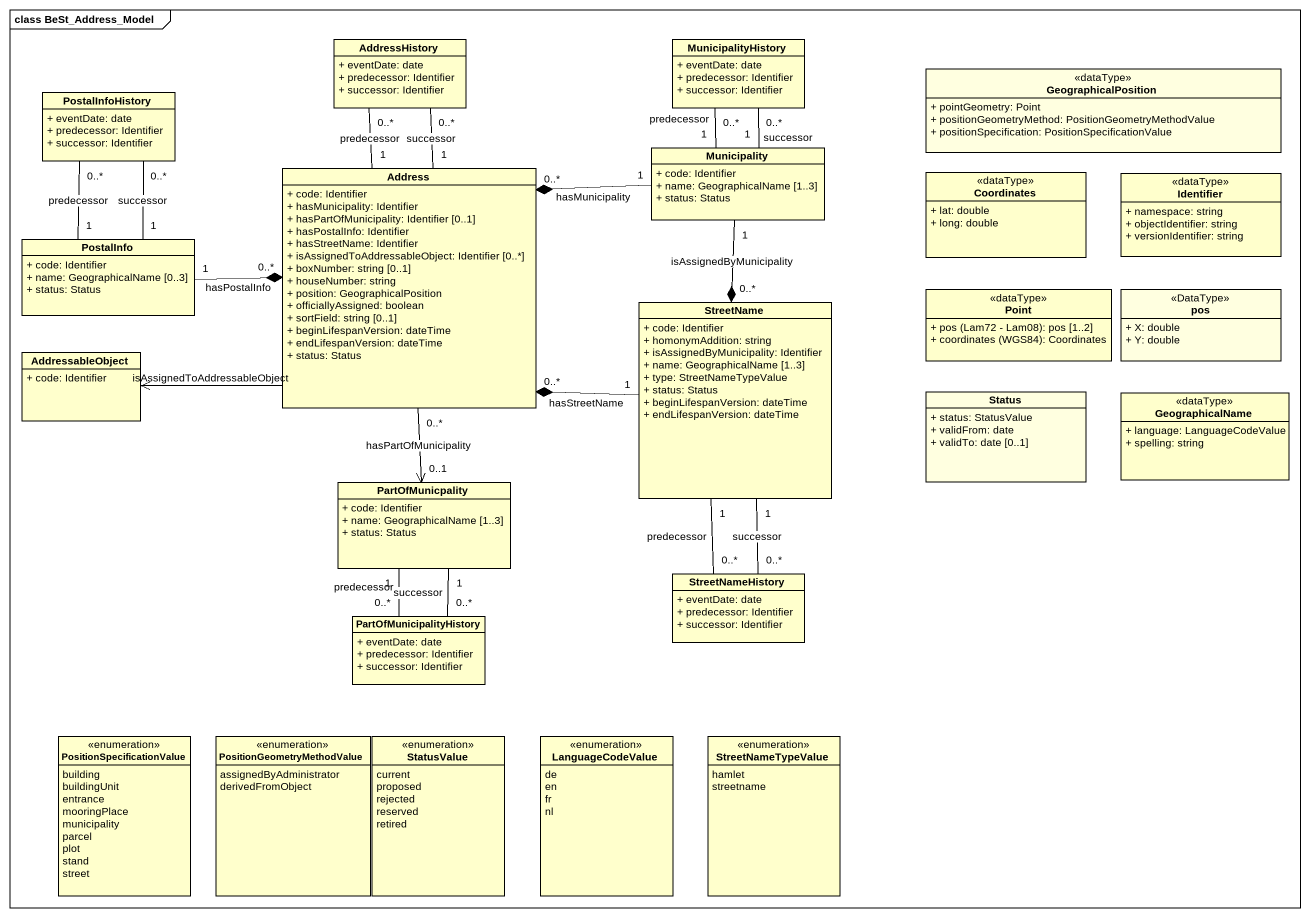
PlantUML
@startuml
mainframe class BeSt_Address_Model
hide circle
hide empty members
skinparam classAttributeIconSize 0
class AddressHistory {
  + eventDate: date
  + predecessor: Identifier
  + successor: Identifier
}
class MunicipalityHistory {
  + eventDate: date
  + predecessor: Identifier
  + successor: Identifier
}
class GeographicalPosition <<dataType>> #FFFFE0 {
  + pointGeometry: Point
  + positionGeometryMethod: PositionGeometryMethodValue
  + positionSpecification: PositionSpecificationValue
}
class PostalInfoHistory {
  + eventDate: date
  + predecessor: Identifier
  + successor: Identifier
}
class Address {
  + code: Identifier
  + hasMunicipality: Identifier
  + hasPartOfMunicipality: Identifier [0..1]
  + hasPostalInfo: Identifier
  + hasStreetName: Identifier
  + isAssignedToAddressableObject: Identifier [0..*]
  + boxNumber: string [0..1]
  + houseNumber: string
  + position: GeographicalPosition
  + officiallyAssigned: boolean
  + sortField: string [0..1]
  + beginLifespanVersion: dateTime
  + endLifespanVersion: dateTime
  + status: Status
}
class Municipality {
  + code: Identifier
  + name: GeographicalName [1..3]
  + status: Status
}
class Coordinates <<dataType>> {
  + lat: double
  + long: double
}
class Identifier <<dataType>> {
  + namespace: string
  + objectIdentifier: string
  + versionIdentifier: string
}
class PostalInfo {
  + code: Identifier
  + name: GeographicalName [0..3]
  + status: Status
}
class StreetName {
  + code: Identifier
  + homonymAddition: string
  + isAssignedByMunicipality: Identifier
  + name: GeographicalName [1..3]
  + type: StreetNameTypeValue
  + status: Status
  + beginLifespanVersion: dateTime
  + endLifespanVersion: dateTime
}
class Point <<dataType>> {
  {field} + pos (Lam72 - Lam08): pos [1..2]
  {field} + coordinates (WGS84): Coordinates
}
class pos <<DataType>> #FFFFE0 {
  + X: double
  + Y: double
}
class AddressableObject {
  + code: Identifier
}
class Status #FFFFE0 {
  + status: StatusValue
  + validFrom: date
  + validTo: date [0..1]
}
class GeographicalName <<dataType>> {
  + language: LanguageCodeValue
  + spelling: string
}
class PartOfMunicpality {
  + code: Identifier
  + name: GeographicalName [1..3]
  + status: Status
}
class StreetNameHistory {
  + eventDate: date
  + predecessor: Identifier
  + successor: Identifier
}
class PartOfMunicipalityHistory {
  + eventDate: date
  + predecessor: Identifier
  + successor: Identifier
}
enum PositionSpecificationValue {
  building
  buildingUnit
  entrance
  mooringPlace
  municipality
  parcel
  plot
  stand
  street
}
enum PositionGeometryMethodValue {
  assignedByAdministrator
  derivedFromObject
}
enum StatusValue {
  current
  proposed
  rejected
  reserved
  retired
}
enum LanguageCodeValue {
  de
  en
  fr
  nl
}
enum StreetNameTypeValue {
  hamlet
  streetname
}
AddressHistory "0..*" -- "1" Address : successor
AddressHistory "0..*" -- "1" Address : predecessor
MunicipalityHistory "0..*" -- "1" Municipality : successor
MunicipalityHistory "0..*" -- "1" Municipality : predecessor
PostalInfoHistory "0..*" -- "1" PostalInfo : successor
PostalInfoHistory "0..*" -- "1" PostalInfo : predecessor
Address -left-> AddressableObject : isAssignedToAddressableObject
Address "0..*" --> "0..1" PartOfMunicpality : hasPartOfMunicipality
Municipality "1" -left-* "0..*" Address : hasMunicipality
Municipality "1" --* "0..*" StreetName : isAssignedByMunicipality
PostalInfo "1" -right-* "0..*" Address : hasPostalInfo
StreetName "1" -left-* "0..*" Address : hasStreetName
StreetNameHistory "0..*" -up- "1" StreetName : successor
StreetNameHistory "0..*" -up- "1" StreetName : predecessor
PartOfMunicipalityHistory "0..*" -up- "1" PartOfMunicpality : successor
PartOfMunicipalityHistory "0..*" -up- "1" PartOfMunicpality : predecessor
@enduml
